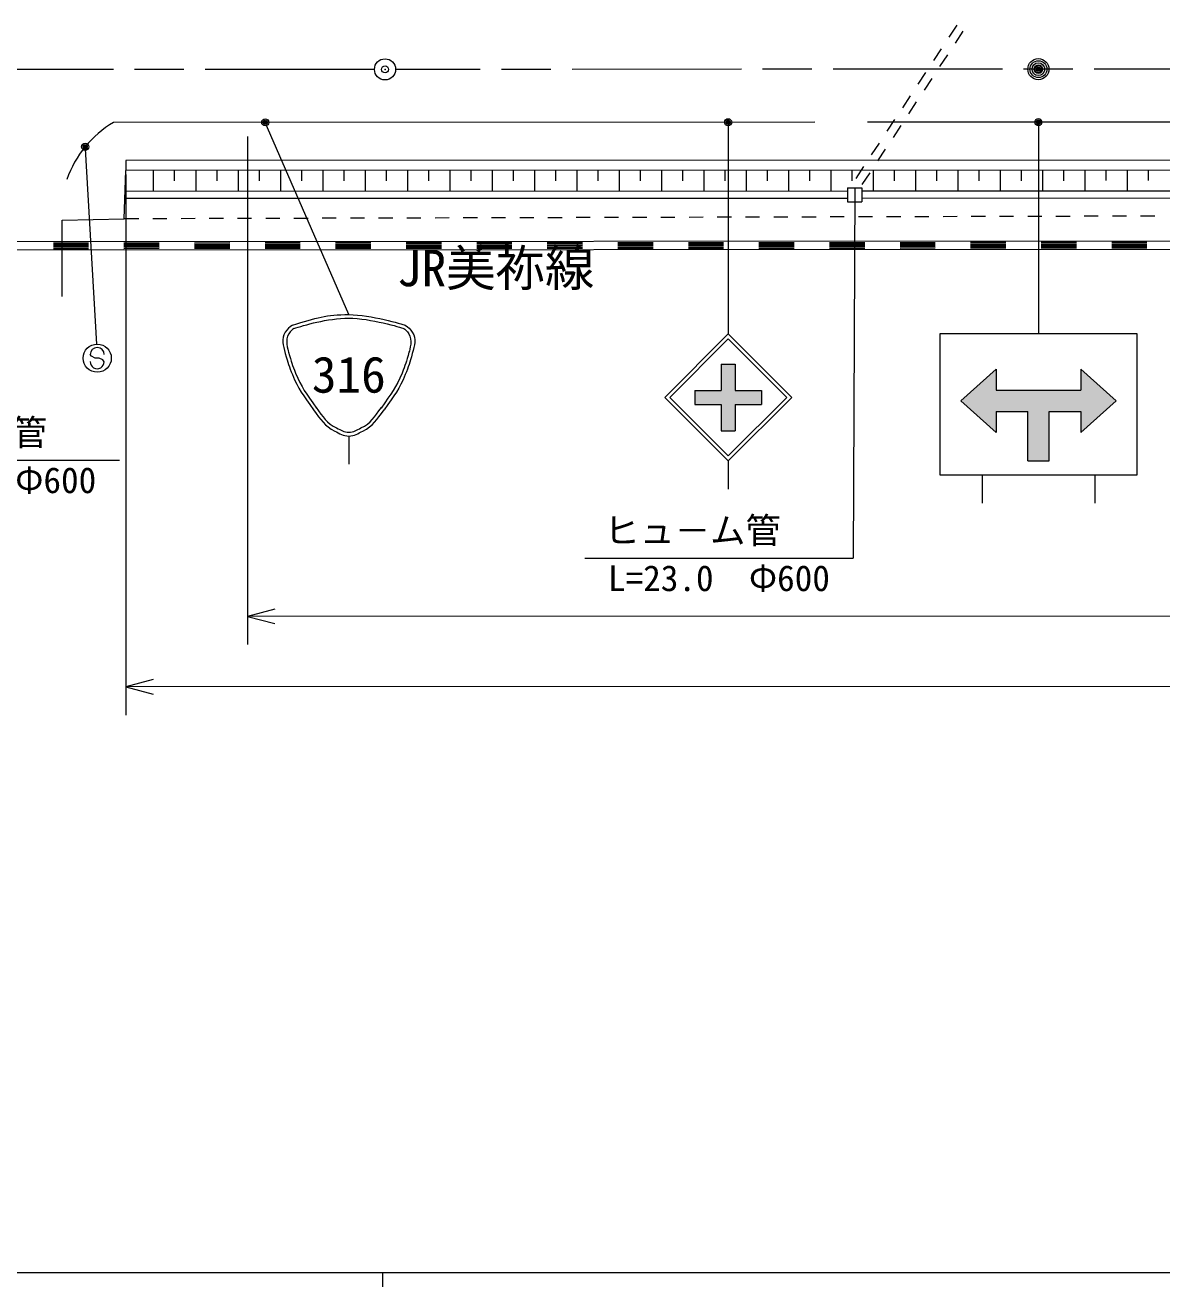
# Model space of a CAD drawing. Units: millimetres on the paper. Extents: x 40 to 680, y 20 to 380.
# Drawn here: x 242.7 to 323.2, y 204 to 293.4 of the extents above; entities that cross this region are included whole.
import ezdxf
from ezdxf.enums import TextEntityAlignment as Align

# ---------------------------------------------------------------- set-up
doc = ezdxf.new("R2010")
doc.units = ezdxf.units.MM
doc.header["$PDMODE"] = 32
doc.header["$PDSIZE"] = 0.5
doc.linetypes.add('CHAIN', pattern=[18.5, 12, -1.5, 3.5, -1.5])
for name, color, linetype, lineweight in [('M-BGD', 7, 'Continuous', 13), ('M-BMK', 2, 'CHAIN', 13), ('M-BMK-SRVR', 3, 'Continuous', 13), ('M-STR-HTXT', 7, 'Continuous', 13), ('M-STR-STRC', 7, 'Continuous', 13), ('M-TTL-BAND', 7, 'Continuous', 13)]:
    doc.layers.add(name, color=color, linetype=linetype, lineweight=lineweight)
doc.styles.add('ＭＳ ゴシック', font='')
doc.styles.get('ＭＳ ゴシック').set_extended_font_data('MS Gothic')

msp = doc.modelspace()

# ---------------------------------------------------------------- hatches: boundary and pattern name
at = {"layer": 'M-STR-STRC'}
for points in [[(290.151, 267.514), (292.012, 267.514), (292.012, 269.374), (293.012, 269.374), (293.012, 267.514), (294.871, 267.514), (294.871, 266.514), (293.011, 266.514), (293.011, 264.654), (292.011, 264.654), (292.011, 266.514), (290.151, 266.514)], [(308.997, 266.771), (311.497, 269.021), (311.497, 267.521), (317.497, 267.521), (317.497, 269.021), (319.997, 266.771), (317.497, 264.521), (317.497, 266.021), (315.247, 266.021), (315.247, 262.521), (313.747, 262.521), (313.747, 266.021), (311.497, 266.021), (311.497, 264.521)]]:
    msp.add_hatch(color=256, dxfattribs=at).paths.add_polyline_path(points)

# ---------------------------------------------------------------- linework, layer by layer
at = {"layer": 'M-BGD'}
for p, q in [((308.704, 293.385), (308.154, 292.55)), ((309.14, 292.956), (308.59, 292.121)), ((307.604, 291.715), (307.054, 290.88)), ((308.04, 291.286), (307.49, 290.451)), ((306.503, 290.044), (305.953, 289.209)), ((306.94, 289.616), (306.389, 288.781)), ((305.403, 288.374), (304.853, 287.539)), ((305.839, 287.946), (305.289, 287.111)), ((298.645, 286.516), (248.946, 286.5)), ((346.397, 286.531), (302.371, 286.517)), ((304.303, 286.704), (303.753, 285.869)), ((304.739, 286.275), (304.189, 285.44)), ((303.203, 285.034), (302.653, 284.199)), ((303.639, 284.605), (303.089, 283.77)), ((468.994, 283.869), (249.812, 283.8)), ((249.812, 283.8), (249.812, 283.1)), ((302.103, 283.364), (301.553, 282.529)), ((249.708, 279.668), (249.812, 283.1)), ((468.994, 283.169), (249.812, 283.1)), ((251.775, 281.601), (251.774, 283.101)), ((253.275, 282.352), (253.274, 283.102)), ((254.774, 283.102), (254.775, 281.602)), ((256.274, 283.102), (256.275, 282.352)), ((257.774, 283.103), (257.775, 281.603)), ((259.274, 283.103), (259.275, 282.353)), ((260.774, 283.104), (260.775, 281.604)), ((262.274, 283.104), (262.275, 282.354)), ((263.774, 283.105), (263.775, 281.605)), ((265.274, 283.105), (265.275, 282.355)), ((266.774, 283.106), (266.775, 281.606)), ((268.274, 283.106), (268.275, 282.356)), ((269.774, 283.107), (269.775, 281.607)), ((271.274, 283.107), (271.275, 282.357)), ((272.774, 283.108), (272.775, 281.608)), ((274.274, 283.108), (274.275, 282.358)), ((275.774, 283.109), (275.775, 281.609)), ((277.274, 283.109), (277.275, 282.359)), ((278.774, 283.11), (278.775, 281.61)), ((280.274, 283.11), (280.275, 282.36)), ((281.774, 283.11), (281.775, 281.61)), ((283.274, 283.111), (283.275, 282.361)), ((284.774, 283.111), (284.775, 281.611)), ((286.274, 283.112), (286.275, 282.362)), ((287.774, 283.112), (287.775, 281.612)), ((289.274, 283.113), (289.275, 282.363)), ((290.774, 283.113), (290.775, 281.613)), ((292.274, 283.114), (292.275, 282.364)), ((293.774, 283.114), (293.775, 281.614)), ((295.274, 283.115), (295.275, 282.365)), ((296.774, 283.115), (296.775, 281.615)), ((298.274, 283.116), (298.275, 282.366)), ((299.774, 283.116), (299.775, 281.616)), ((301.274, 283.117), (301.275, 282.367)), ((302.539, 282.935), (301.989, 282.1)), ((302.774, 283.117), (302.775, 281.617)), ((304.274, 283.118), (304.275, 282.368)), ((305.774, 283.118), (305.775, 281.618)), ((307.274, 283.118), (307.275, 282.368)), ((308.774, 283.119), (308.775, 281.619)), ((310.274, 283.119), (310.275, 282.369)), ((311.774, 283.12), (311.775, 281.62)), ((313.274, 283.12), (313.275, 282.37)), ((314.774, 283.121), (314.775, 281.621)), ((316.274, 283.121), (316.275, 282.371)), ((317.774, 283.122), (317.775, 281.622)), ((319.274, 283.122), (319.275, 282.372)), ((320.774, 283.123), (320.775, 281.623)), ((322.274, 283.123), (322.275, 282.373)), ((300.976, 281.616), (249.767, 281.6)), ((300.976, 281.866), (301.976, 281.867)), ((300.976, 281.866), (300.976, 280.866)), ((301.976, 281.867), (301.976, 280.867)), ((346.736, 281.631), (301.976, 281.617)), ((300.976, 281.116), (249.752, 281.1)), ((300.976, 280.866), (301.976, 280.867)), ((346.736, 281.131), (301.976, 281.117)), ((290.737, 279.776), (289.737, 279.773)), ((292.737, 279.781), (291.737, 279.778)), ((294.737, 279.786), (293.737, 279.784)), ((296.737, 279.791), (295.737, 279.789)), ((298.736, 279.797), (297.737, 279.794)), ((300.736, 279.802), (299.736, 279.799)), ((302.736, 279.807), (301.736, 279.805)), ((304.736, 279.812), (303.736, 279.81)), ((306.736, 279.818), (305.736, 279.815)), ((308.736, 279.823), (307.736, 279.82)), ((310.736, 279.828), (309.736, 279.825)), ((312.736, 279.833), (311.736, 279.831)), ((314.736, 279.839), (313.736, 279.836)), ((316.736, 279.844), (315.736, 279.841)), ((318.736, 279.849), (317.736, 279.846)), ((320.736, 279.854), (319.736, 279.852)), ((322.736, 279.86), (321.736, 279.857)), ((245.306, 279.584), (249.708, 279.668)), ((245.306, 274.165), (245.306, 279.584)), ((250.737, 279.671), (249.737, 279.668)), ((252.737, 279.676), (251.737, 279.674)), ((254.737, 279.681), (253.737, 279.679)), ((256.737, 279.687), (255.737, 279.684)), ((258.737, 279.692), (257.737, 279.689)), ((260.737, 279.697), (259.737, 279.695)), ((262.737, 279.702), (261.737, 279.7)), ((264.737, 279.708), (263.737, 279.705)), ((266.737, 279.713), (265.737, 279.71)), ((268.737, 279.718), (267.737, 279.716)), ((270.737, 279.723), (269.737, 279.721)), ((272.737, 279.729), (271.737, 279.726)), ((274.737, 279.734), (273.737, 279.731)), ((276.737, 279.739), (275.737, 279.736)), ((278.737, 279.744), (277.737, 279.742)), ((280.737, 279.75), (279.737, 279.747)), ((282.737, 279.755), (281.737, 279.752)), ((284.737, 279.76), (283.737, 279.757)), ((286.737, 279.765), (285.737, 279.763)), ((288.737, 279.771), (287.737, 279.768)), ((568.438, 278.192), (68.195, 277.973)), ((568.438, 277.592), (68.196, 277.373)), ((247.188, 277.952), (244.688, 277.951)), ((247.188, 277.852), (244.688, 277.851)), ((247.188, 277.752), (244.688, 277.751)), ((247.188, 277.652), (244.688, 277.651)), ((247.188, 277.552), (244.688, 277.551)), ((252.188, 277.954), (249.688, 277.953)), ((252.188, 277.854), (249.688, 277.853)), ((252.188, 277.754), (249.688, 277.753)), ((252.188, 277.654), (249.688, 277.653)), ((252.188, 277.554), (249.688, 277.553)), ((257.188, 277.956), (254.688, 277.955)), ((257.188, 277.856), (254.688, 277.855)), ((257.188, 277.756), (254.688, 277.755)), ((257.188, 277.656), (254.688, 277.655)), ((257.188, 277.556), (254.688, 277.555)), ((262.188, 277.958), (259.688, 277.957)), ((262.188, 277.858), (259.688, 277.857)), ((262.188, 277.758), (259.688, 277.757)), ((262.188, 277.658), (259.688, 277.657)), ((262.188, 277.558), (259.688, 277.557)), ((267.188, 277.96), (264.688, 277.959)), ((267.188, 277.86), (264.688, 277.859)), ((267.188, 277.76), (264.688, 277.759)), ((267.188, 277.66), (264.688, 277.659)), ((267.188, 277.56), (264.688, 277.559)), ((272.188, 277.963), (269.688, 277.961)), ((272.188, 277.863), (269.688, 277.861)), ((272.188, 277.763), (269.688, 277.761)), ((272.188, 277.663), (269.688, 277.661)), ((272.188, 277.563), (269.688, 277.561)), ((277.188, 277.965), (274.688, 277.964)), ((277.188, 277.865), (274.688, 277.864)), ((277.188, 277.765), (274.688, 277.764)), ((277.188, 277.665), (274.688, 277.664)), ((277.188, 277.565), (274.688, 277.564)), ((282.188, 277.967), (279.688, 277.966)), ((282.188, 277.867), (279.688, 277.866)), ((282.188, 277.767), (279.688, 277.766)), ((282.188, 277.667), (279.688, 277.666)), ((282.188, 277.567), (279.688, 277.566)), ((287.188, 277.969), (284.688, 277.968)), ((287.188, 277.869), (284.688, 277.868)), ((287.188, 277.769), (284.688, 277.768)), ((287.188, 277.669), (284.688, 277.668)), ((287.188, 277.569), (284.688, 277.568)), ((292.188, 277.971), (289.688, 277.97)), ((292.188, 277.871), (289.688, 277.87)), ((292.188, 277.771), (289.688, 277.77)), ((292.188, 277.671), (289.688, 277.67)), ((292.188, 277.571), (289.688, 277.57)), ((297.188, 277.974), (294.688, 277.972)), ((297.188, 277.874), (294.688, 277.872)), ((297.188, 277.774), (294.688, 277.772)), ((297.188, 277.674), (294.688, 277.672)), ((297.188, 277.574), (294.688, 277.572)), ((302.188, 277.976), (299.688, 277.975)), ((302.188, 277.876), (299.688, 277.875)), ((302.188, 277.776), (299.688, 277.775)), ((302.188, 277.676), (299.688, 277.675)), ((302.188, 277.576), (299.688, 277.575)), ((307.188, 277.978), (304.688, 277.977)), ((307.188, 277.878), (304.688, 277.877)), ((307.188, 277.778), (304.688, 277.777)), ((307.188, 277.678), (304.688, 277.677)), ((307.188, 277.578), (304.688, 277.577)), ((312.188, 277.98), (309.688, 277.979)), ((312.188, 277.88), (309.688, 277.879)), ((312.188, 277.78), (309.688, 277.779)), ((312.188, 277.68), (309.688, 277.679)), ((312.188, 277.58), (309.688, 277.579)), ((317.188, 277.982), (314.688, 277.981)), ((317.188, 277.882), (314.688, 277.881)), ((317.188, 277.782), (314.688, 277.781)), ((317.188, 277.682), (314.688, 277.681)), ((317.188, 277.582), (314.688, 277.581)), ((322.188, 277.984), (319.688, 277.983)), ((322.188, 277.884), (319.688, 277.883)), ((322.188, 277.784), (319.688, 277.783)), ((322.188, 277.684), (319.688, 277.683)), ((322.188, 277.584), (319.688, 277.583)), ((307.497, 271.521), (307.497, 262.911)), ((307.497, 262.904), (307.497, 261.521))]:
    msp.add_line(p, q, dxfattribs=at)
msp.add_arc((252.872, 279.921), 7.661, 120.82534, 160.62973, dxfattribs=at)
at = {"layer": 'M-BMK'}
for p, q in [((267.442, 290.256), (168.942, 290.225)), ((367.442, 290.287), (268.942, 290.256))]:
    msp.add_line(p, q, dxfattribs=at)
at = {"layer": 'M-BMK-SRVR'}
for centre, radius in [((268.192, 290.256), 0.75), ((314.492, 290.271), 0.75), ((314.492, 290.271), 0.6), ((314.492, 290.271), 0.45), ((314.492, 290.271), 0.3), ((314.492, 290.271), 0.15), ((314.492, 290.271), 0.1)]:
    msp.add_circle(centre, radius, dxfattribs=at)
for p in [(268.192, 290.256), (314.492, 290.271)]:
    msp.add_point(p, dxfattribs=at)
at = {"layer": 'M-STR-HTXT'}
for p, q in [((301.476, 281.867), (301.355, 255.623)), ((230.362, 262.566), (249.362, 262.566)), ((282.355, 255.623), (301.355, 255.623))]:
    msp.add_line(p, q, dxfattribs=at)
at = {"layer": 'M-STR-STRC'}
for p, q in [((265.615, 272.882), (259.7, 286.504)), ((292.506, 286.364), (292.511, 271.514)), ((314.493, 286.371), (314.497, 271.521)), ((258.435, 285.503), (258.447, 249.503)), ((246.949, 284.621), (247.735, 270.793)), ((249.812, 282.8), (249.824, 244.5)), ((288.01, 267.014), (292.51, 271.514)), ((288.364, 267.014), (292.51, 271.16)), ((297.011, 267.014), (292.511, 271.514)), ((296.657, 267.014), (292.513, 271.159)), ((321.497, 271.521), (307.497, 271.521)), ((321.497, 261.521), (321.497, 271.521)), ((247.397, 269.936), (247.297, 270.054)), ((247.642, 269.796), (247.397, 269.936)), ((247.942, 269.794), (247.642, 269.796)), ((248.187, 269.682), (247.942, 269.794)), ((248.293, 269.546), (248.187, 269.682)), ((292.012, 269.374), (293.012, 269.374)), ((292.012, 269.374), (292.012, 267.514)), ((293.012, 269.374), (293.012, 267.514)), ((311.497, 269.021), (308.997, 266.771)), ((311.497, 269.021), (311.497, 267.521)), ((317.497, 269.021), (319.997, 266.771)), ((317.497, 269.021), (317.497, 267.521)), ((290.151, 267.514), (290.151, 266.514)), ((290.151, 267.514), (292.012, 267.514)), ((293.012, 267.514), (294.871, 267.514)), ((294.871, 267.514), (294.871, 266.514)), ((311.497, 267.521), (317.497, 267.521)), ((288.011, 267.014), (292.51, 262.514)), ((288.364, 267.014), (292.51, 262.867)), ((290.151, 266.514), (292.011, 266.514)), ((292.011, 266.514), (292.011, 264.654)), ((292.511, 262.514), (297.011, 267.014)), ((292.511, 262.867), (296.657, 267.014)), ((293.011, 266.514), (294.871, 266.514)), ((293.011, 266.514), (293.011, 264.654)), ((308.997, 266.771), (311.497, 264.521)), ((319.997, 266.771), (317.497, 264.521)), ((311.497, 266.021), (311.497, 264.521)), ((311.497, 266.021), (313.747, 266.021)), ((313.747, 262.521), (313.747, 266.021)), ((315.247, 262.521), (315.247, 266.021)), ((315.247, 266.021), (317.497, 266.021)), ((317.497, 266.021), (317.497, 264.521)), ((292.011, 264.654), (293.011, 264.654)), ((265.624, 264.277), (265.624, 262.277)), ((292.511, 262.514), (292.511, 260.514)), ((313.747, 262.521), (315.247, 262.521)), ((307.497, 261.521), (321.497, 261.521)), ((310.497, 261.521), (310.497, 259.521)), ((318.497, 261.521), (318.497, 259.521)), ((260.378, 252.021), (258.446, 251.503)), ((568.405, 251.6), (258.446, 251.503)), ((258.446, 251.503), (260.378, 250.986)), ((251.756, 247.019), (249.824, 246.5)), ((568.448, 246.6), (249.824, 246.5)), ((249.824, 246.5), (251.756, 245.983))]:
    msp.add_line(p, q, dxfattribs=at)
for centre, radius in [((259.7, 286.504), 0.15), ((259.7, 286.504), 0.12), ((259.7, 286.504), 0.09), ((259.7, 286.504), 0.06), ((259.7, 286.504), 0.03), ((292.506, 286.514), 0.15), ((292.506, 286.514), 0.12), ((292.506, 286.514), 0.09), ((292.506, 286.514), 0.06), ((292.506, 286.514), 0.03), ((314.493, 286.521), 0.15), ((314.493, 286.521), 0.12), ((314.493, 286.521), 0.09), ((314.493, 286.521), 0.06), ((314.493, 286.521), 0.03), ((246.941, 284.771), 0.15), ((246.941, 284.771), 0.12), ((246.941, 284.771), 0.09), ((246.941, 284.771), 0.06), ((246.941, 284.771), 0.03), ((247.792, 269.795), 1)]:
    msp.add_circle(centre, radius, dxfattribs=at)
for centre, start, end in [((247.797, 270.05), 359.55488, 179.55488), ((247.793, 269.55), 179.55488, 359.55488)]:
    msp.add_arc(centre, 0.5, start, end, dxfattribs=at)
for points, knots in [([(261.624, 272.134), (263.323, 272.663), (264.034, 272.889), (265.624, 272.882), (267.213, 272.876), (269.386, 272.207), (269.624, 272.134)], [0, 0, 0, 0, 1, 1, 1, 2, 2, 2, 2]), ([(261.721, 271.895), (262.458, 272.125), (264.073, 272.628), (265.624, 272.628), (267.174, 272.628), (269.287, 271.976), (269.526, 271.902)], [0, 0, 0, 0, 1, 1, 1, 2, 2, 2, 2]), ([(261.624, 272.134), (261.387, 271.987), (261.275, 271.865), (261.124, 271.634), (260.803, 271.143), (260.989, 270.709), (261.124, 270.134)], [0, 0, 0, 0, 1, 1, 1, 2, 2, 2, 2]), ([(261.717, 271.899), (261.662, 271.851), (261.484, 271.693), (261.374, 271.53), (261.086, 271.104), (261.306, 270.391), (261.361, 270.213)], [0, 0, 0, 0, 1, 1, 1, 2, 2, 2, 2]), ([(269.528, 271.902), (269.583, 271.853), (269.763, 271.695), (269.874, 271.53), (270.162, 271.103), (269.941, 270.39), (269.886, 270.211)], [0, 0, 0, 0, 1, 1, 1, 2, 2, 2, 2]), ([(269.624, 272.134), (269.86, 271.987), (269.972, 271.865), (270.124, 271.634), (270.445, 271.143), (270.258, 270.709), (270.124, 270.134)], [0, 0, 0, 0, 1, 1, 1, 2, 2, 2, 2]), ([(261.124, 270.134), (261.304, 269.435), (261.391, 269.206), (261.624, 268.634), (262.052, 267.579), (262.361, 267.224), (263.124, 266.134)], [0, 0, 0, 0, 1, 1, 1, 2, 2, 2, 2]), ([(261.361, 270.213), (261.538, 269.526), (261.624, 269.301), (261.852, 268.739), (262.276, 267.694), (262.583, 267.343), (263.338, 266.262)], [0, 0, 0, 0, 1, 1, 1, 2, 2, 2, 2]), ([(269.887, 270.213), (269.71, 269.526), (269.623, 269.301), (269.395, 268.739), (268.971, 267.694), (268.664, 267.343), (267.909, 266.262)], [0, 0, 0, 0, 1, 1, 1, 2, 2, 2, 2]), ([(270.124, 270.134), (269.944, 269.435), (269.856, 269.206), (269.624, 268.634), (269.195, 267.579), (268.886, 267.224), (268.124, 266.134)], [0, 0, 0, 0, 1, 1, 1, 2, 2, 2, 2]), ([(263.124, 266.134), (263.673, 265.407), (263.883, 265.005), (264.624, 264.634), (264.994, 264.448), (265.209, 264.277), (265.624, 264.277), (266.038, 264.277), (266.253, 264.448), (266.624, 264.634), (267.365, 265.005), (267.574, 265.407), (268.124, 266.134)], [0, 0, 0, 0, 1, 1, 1, 2, 2, 2, 3, 3, 3, 4, 4, 4, 4]), ([(263.3, 266.31), (263.835, 265.603), (264.035, 265.203), (264.761, 264.85), (265.082, 264.694), (265.266, 264.543), (265.624, 264.543), (265.982, 264.543), (266.165, 264.694), (266.487, 264.85), (267.212, 265.203), (267.412, 265.603), (267.947, 266.31)], [0, 0, 0, 0, 1, 1, 1, 2, 2, 2, 3, 3, 3, 4, 4, 4, 4])]:
    msp.add_open_spline(points, degree=3, knots=knots, dxfattribs=at)
for p in [(259.7, 286.504), (292.506, 286.514), (314.493, 286.521), (246.941, 284.771)]:
    msp.add_point(p, dxfattribs=at)
at = {"layer": 'M-TTL-BAND'}
for p, q in [((40, 205), (579, 205)), ((268, 205), (268, 204))]:
    msp.add_line(p, q, dxfattribs=at)

# ---------------------------------------------------------------- texts
at = {"layer": 'M-BGD', "style": 'ＭＳ ゴシック'}
msp.add_text('JR美祢線', height=2.566, rotation=0.025, dxfattribs=at).set_placement((269.034, 277.461), align=Align.TOP_LEFT)
at = {"layer": 'M-STR-HTXT', "style": 'ＭＳ ゴシック'}
for p in [(231.737, 263.066), (283.73, 256.123)]:
    msp.add_text('ヒュ－ム管', height=1.833, dxfattribs=at).set_placement(p, align=Align.BOTTOM_LEFT)
for p in [(239.862, 262.066), (291.855, 255.123)]:
    msp.add_text('L=23.0\u3000Φ600', height=1.833, dxfattribs=at).set_placement(p, align=Align.TOP_CENTER)
at = {"layer": 'M-STR-STRC', "style": 'ＭＳ ゴシック'}
msp.add_text('316', height=2.566, dxfattribs=at).set_placement((265.624, 268.634), align=Align.MIDDLE_CENTER)

doc.saveas('drawing.dxf')
